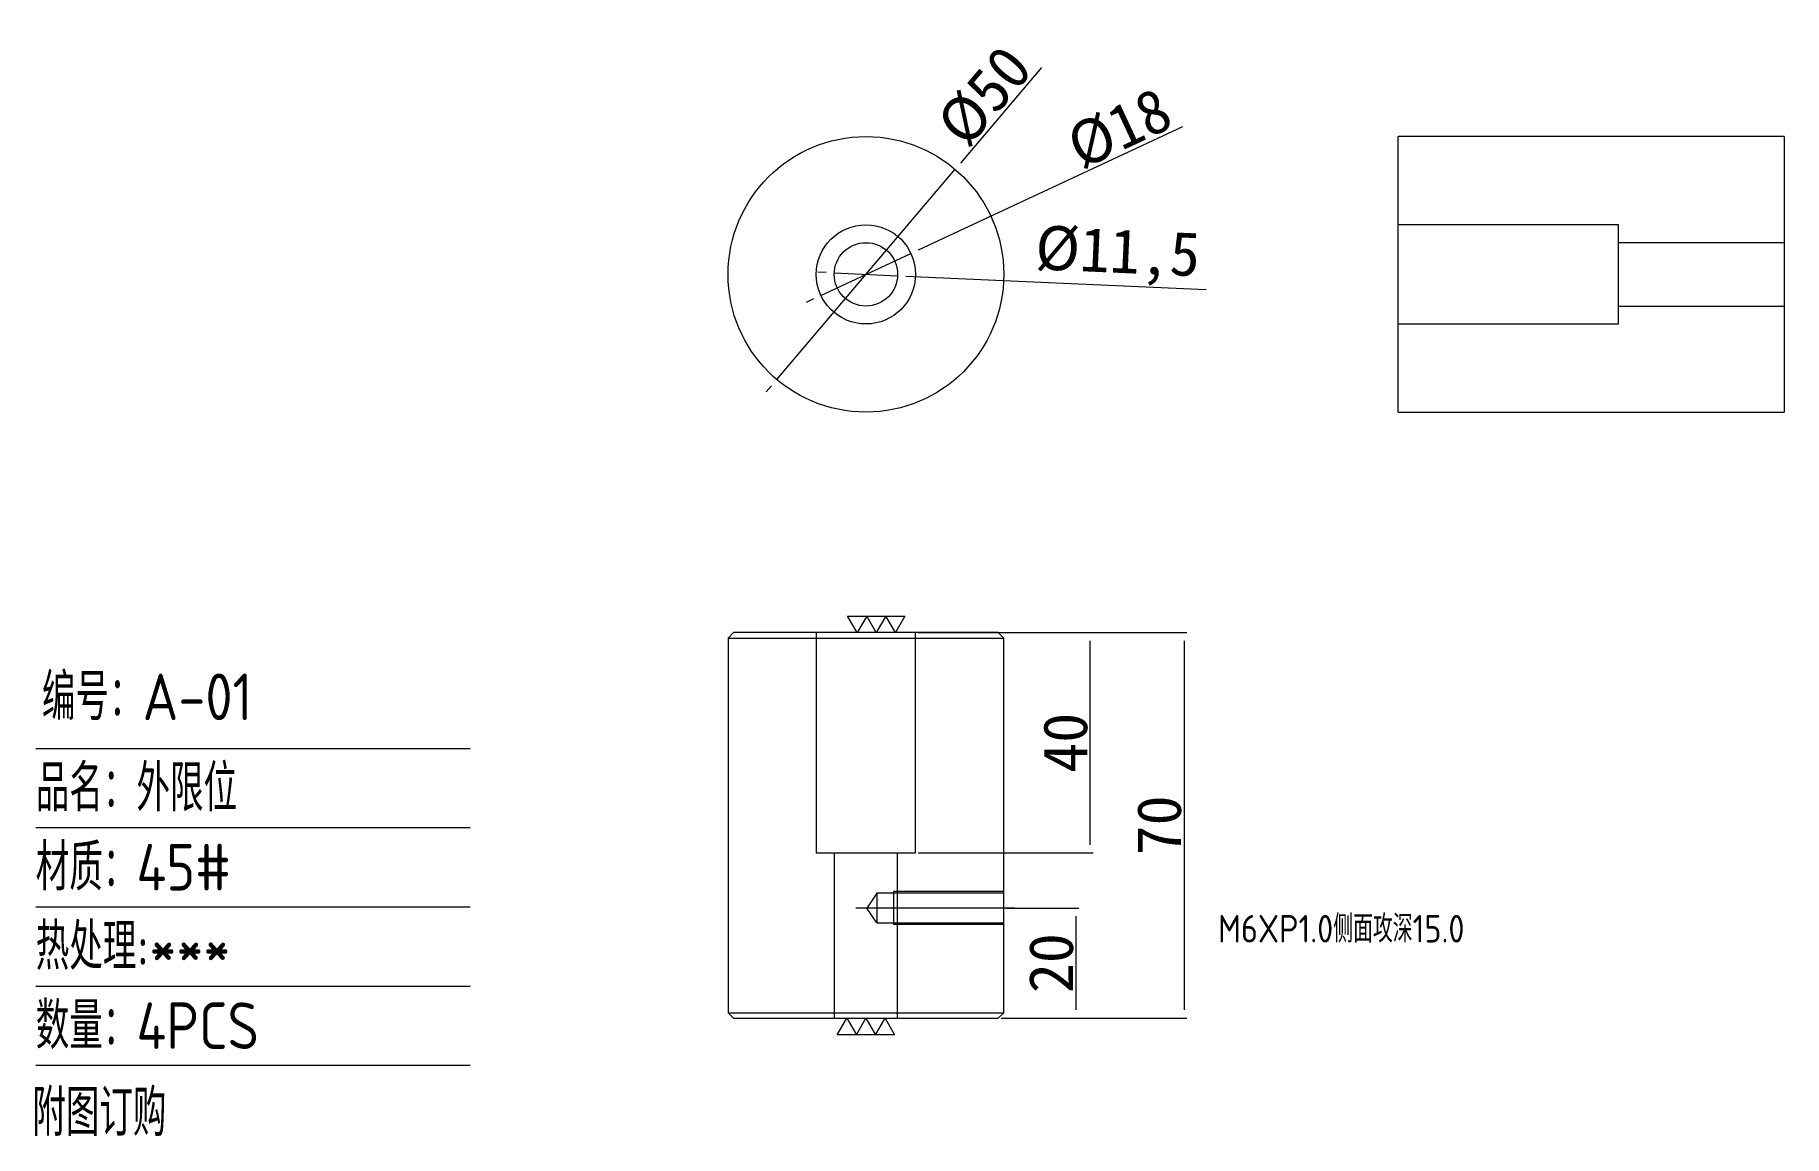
# Model space of a CAD drawing. Header units: millimetres. Extents: x 9124 to 9442, y 12659 to 12859.
import ezdxf

# ---------------------------------------------------------------- set-up
doc = ezdxf.new("R2010")
doc.units = ezdxf.units.MM
doc.linetypes.add('DASHED', pattern=[0])
doc.layers.add('152', color=7, linetype='Continuous', true_color=0xffffff)
doc.layers.add('PRESS_D', color=7, linetype='Continuous', true_color=0xffffff)
doc.layers.add('dim', color=4, linetype='Continuous')
doc.layers.add('TEXT', color=4, linetype='Continuous')
doc.layers.add('dim_temp', color=161, linetype='Continuous', lineweight=9)
doc.styles.add('_PUG_ERP', font='txt')
doc.styles.add('gbenor', font='gbenor.shx', dxfattribs={"bigfont": 'gbcbig'})
doc.dimstyles.new('_PUG_ERP', dxfattribs={"dimtxt": 8, "dimasz": 1.5, "dimexe": 0.5, "dimexo": 0.5, "dimgap": 0.5, "dimtad": 1, "dimtxsty": '_PUG_ERP', "dimblk": 'CLOSEDBLANK', "dimcen": 0, "dimclrd": 4, "dimclre": 4, "dimclrt": 3, "dimazin": 3, "dimtfac": 1, "dimtmove": 0, "dimatfit": 3, "dimldrblk": 'CLOSEDBLANK', "dimlwd": 9, "dimlwe": 9})

# ---------------------------------------------------------------- blocks, each defined once
blk = doc.blocks.new('*D1266')
at = {"layer": 'Defpoints', "color": 0}
for p in [(9291.32, 12834.76), (9258.98, 12796.63)]:
    blk.add_point(p, dxfattribs=at)
at = {"layer": 'dim_temp', "color": 4, "lineweight": 9}
for p, q in [((9306.97, 12853.21), (9292.29, 12835.9)), ((9258.98, 12796.63), (9291.32, 12834.76)), ((9258.01, 12795.49), (9257.04, 12794.35))]:
    blk.add_line(p, q, dxfattribs=at)
at = {"layer": 'dim_temp', "color": 3, "lineweight": 18, "insert": (9296.69, 12848.04), "char_height": 8, "attachment_point": 5, "rotation": 49.6903, "style": '_PUG_ERP'}
blk.add_mtext('%%c50', dxfattribs=at)
blk = doc.blocks.new('_ClosedBlank')
blk = doc.blocks.new('*D1267')
at = {"layer": 'Defpoints', "color": 0}
for p in [(9283.3, 12819.51), (9266.99, 12811.89)]:
    blk.add_point(p, dxfattribs=at)
at = {"layer": 'dim_temp', "color": 4, "lineweight": 9}
for p, q in [((9284.66, 12820.14), (9332.64, 12842.55)), ((9266.99, 12811.89), (9283.3, 12819.51)), ((9265.64, 12811.25), (9264.28, 12810.62))]:
    blk.add_line(p, q, dxfattribs=at)
at = {"layer": 'dim_temp', "color": 3, "lineweight": 18, "insert": (9321.14, 12842.14), "char_height": 8, "attachment_point": 5, "rotation": 25.0364, "style": '_PUG_ERP'}
blk.add_mtext('%%c18', dxfattribs=at)
blk = doc.blocks.new('*D1268')
at = {"layer": 'Defpoints', "color": 0}
for p in [(9269.4, 12815.95), (9280.89, 12815.44)]:
    blk.add_point(p, dxfattribs=at)
at = {"layer": 'dim_temp', "color": 4, "lineweight": 9}
for p, q in [((9267.91, 12816.02), (9266.41, 12816.08)), ((9269.4, 12815.95), (9280.89, 12815.44)), ((9282.39, 12815.38), (9336.84, 12812.98))]:
    blk.add_line(p, q, dxfattribs=at)
at = {"layer": 'dim_temp', "color": 3, "lineweight": 18, "insert": (9320.78, 12818.95), "char_height": 8, "attachment_point": 5, "rotation": 357.478, "style": '_PUG_ERP'}
blk.add_mtext('%%c11,5', dxfattribs=at)
blk = doc.blocks.new('*D1269')
at = {"layer": 'Defpoints', "color": 0}
for p in [(9300.15, 12750.7), (9300.15, 12680.7), (9332.86, 12680.7)]:
    blk.add_point(p, dxfattribs=at)
at = {"layer": 'dim_temp', "color": 4, "lineweight": 9}
for p, q in [((9300.65, 12750.7), (9333.36, 12750.7)), ((9332.86, 12749.2), (9332.86, 12682.2)), ((9300.65, 12680.7), (9333.36, 12680.7))]:
    blk.add_line(p, q, dxfattribs=at)
at = {"layer": 'dim_temp', "color": 3, "lineweight": 18, "insert": (9328.36, 12715.7), "char_height": 8, "attachment_point": 5, "rotation": 90, "style": '_PUG_ERP'}
blk.add_mtext('70', dxfattribs=at)
blk = doc.blocks.new('*D1270')
at = {"layer": 'Defpoints', "color": 0}
for p in [(9284.15, 12750.7), (9315.85, 12750.7), (9284.15, 12710.7)]:
    blk.add_point(p, dxfattribs=at)
at = {"layer": 'dim_temp', "color": 4, "lineweight": 9}
for p, q in [((9284.65, 12750.7), (9316.35, 12750.7)), ((9315.85, 12712.2), (9315.85, 12749.2)), ((9284.65, 12710.7), (9316.35, 12710.7))]:
    blk.add_line(p, q, dxfattribs=at)
at = {"layer": 'dim_temp', "color": 3, "lineweight": 18, "insert": (9311.35, 12730.7), "char_height": 8, "attachment_point": 5, "rotation": 90, "style": '_PUG_ERP'}
blk.add_mtext('40', dxfattribs=at)
blk = doc.blocks.new('*D1271')
at = {"layer": 'Defpoints', "color": 0}
for p in [(9300.15, 12700.7), (9313.27, 12700.7), (9299.15, 12680.7)]:
    blk.add_point(p, dxfattribs=at)
at = {"layer": 'dim_temp', "color": 4, "lineweight": 9}
for p, q in [((9300.65, 12700.7), (9313.77, 12700.7)), ((9313.27, 12682.2), (9313.27, 12699.2)), ((9299.65, 12680.7), (9313.77, 12680.7))]:
    blk.add_line(p, q, dxfattribs=at)
at = {"layer": 'dim_temp', "color": 3, "lineweight": 18, "insert": (9308.77, 12690.7), "char_height": 8, "attachment_point": 5, "rotation": 90, "style": '_PUG_ERP'}
blk.add_mtext('20', dxfattribs=at)

msp = doc.modelspace()

# ---------------------------------------------------------------- linework, layer by layer
at = {"layer": '152', "color": 135, "linetype": 'Continuous', "lineweight": 13}
for p, q in [((9441.688, 12840.697), (9371.688, 12840.697)), ((9371.688, 12815.697), (9371.688, 12840.697)), ((9441.688, 12840.697), (9441.688, 12790.697)), ((9371.688, 12790.697), (9371.688, 12815.697)), ((9371.688, 12790.697), (9441.688, 12790.697))]:
    msp.add_line(p, q, dxfattribs=at)
at = {"layer": '152', "color": 31, "linetype": 'DASHED', "lineweight": 13}
for p, q in [((9411.688, 12824.697), (9371.688, 12824.697)), ((9411.688, 12806.697), (9411.688, 12824.697)), ((9441.688, 12821.447), (9411.688, 12821.447)), ((9411.688, 12809.947), (9441.688, 12809.947)), ((9371.688, 12806.697), (9411.688, 12806.697)), ((9266.149, 12750.697), (9266.149, 12710.697)), ((9284.149, 12710.697), (9284.149, 12750.697)), ((9266.149, 12710.697), (9284.149, 12710.697)), ((9269.399, 12710.697), (9269.399, 12680.697)), ((9280.899, 12680.697), (9280.899, 12710.697))]:
    msp.add_line(p, q, dxfattribs=at)
at = {"layer": '152', "color": 135, "lineweight": 18}
for p, q in [((9250.149, 12749.697), (9300.149, 12749.697)), ((9250.149, 12681.697), (9300.149, 12681.697))]:
    msp.add_line(p, q, dxfattribs=at)
msp.add_lwpolyline([(9300.149, 12681.697), (9300.149, 12749.697), (9299.149, 12750.697), (9251.149, 12750.697), (9250.149, 12749.697), (9250.149, 12681.697), (9251.149, 12680.697), (9299.149, 12680.697)], close=True, dxfattribs=at)
at = {"layer": '152', "color": 135, "linetype": 'Continuous', "lineweight": 13}
msp.add_circle((9275.149, 12815.697), 25, dxfattribs=at)
at = {"layer": '152', "color": 31, "linetype": 'Continuous', "lineweight": 13}
for radius in [9, 5.75]:
    msp.add_circle((9275.149, 12815.697), radius, dxfattribs=at)
at = {"layer": 'dim', "lineweight": 18}
for points in [[(9282.226, 12753.697), (9280.494, 12750.697), (9278.762, 12753.697), (9277.03, 12750.697), (9275.298, 12753.697), (9273.566, 12750.697), (9271.834, 12753.697), (9282.226, 12753.697)], [(9269.953, 12677.697), (9271.685, 12680.697), (9273.417, 12677.697), (9275.149, 12680.697), (9276.881, 12677.697), (9278.613, 12680.697), (9280.345, 12677.697), (9269.953, 12677.697)]]:
    msp.add_lwpolyline(points, close=True, dxfattribs=at)
at = {"layer": 'PRESS_D', "color": 3, "lineweight": 9}
for p, q in [((9300.149, 12703.697), (9280.149, 12703.697)), ((9280.149, 12703.697), (9280.149, 12697.697)), ((9302.149, 12700.697), (9273.328, 12700.697)), ((9277.149, 12703.397), (9275.328, 12700.697)), ((9277.149, 12697.997), (9275.328, 12700.697)), ((9300.149, 12703.397), (9277.149, 12703.397)), ((9277.149, 12703.397), (9277.149, 12697.997)), ((9277.149, 12697.997), (9300.149, 12697.997)), ((9300.149, 12697.697), (9280.149, 12697.697))]:
    msp.add_line(p, q, dxfattribs=at)
at = {"layer": 'TEXT', "color": 4, "lineweight": 9}
for p, q in [((9124.553, 12729.67), (9203.382, 12729.67)), ((9124.553, 12715.294), (9203.382, 12715.294)), ((9124.553, 12700.917), (9203.382, 12700.917)), ((9124.553, 12686.541), (9203.382, 12686.541)), ((9124.553, 12672.164), (9203.382, 12672.164))]:
    msp.add_line(p, q, dxfattribs=at)

# ---------------------------------------------------------------- texts
at = {"layer": 'TEXT', "color": 3, "lineweight": 9, "style": 'gbenor'}
for s, height, p in [('编号：A-01', 8.4567, (9125.675, 12734.809)), ('品名：外限位', 8.4567, (9124.553, 12718.254)), ('材质：45#', 8.4567, (9124.553, 12703.877)), ('热处理:***', 8.4567, (9124.553, 12689.501)), ('M6XP1.0侧面攻深15.0', 5, (9339.016, 12694.447)), ('数量：4PCS', 8.4567, (9124.553, 12675.124)), ('附图订购', 8.4567, (9123.911, 12659.338))]:
    msp.add_text(s, height=height, dxfattribs=at).set_placement(p)

# ---------------------------------------------------------------- dimensions: what is measured, and where the dimension line sits
at = {"layer": 'dim_temp', "lineweight": 18}
dim = msp.add_diameter_dim_2p(p1=(9258.976, 12796.633), p2=(9291.322, 12834.761), dimstyle='_PUG_ERP', dxfattribs=at)
dim.commit()
dim.dimension.update_dxf_attribs({"geometry": '*D1266', "text_midpoint": (9296.685, 12848.039)})
for p1, p2, picture, middle in [((9266.994, 12811.888), (9283.303, 12819.506), '*D1267', (9323.041, 12838.066)), ((9269.404, 12815.95), (9280.893, 12815.444), '*D1268', (9320.548, 12813.697))]:
    dim = msp.add_diameter_dim_2p(p1=p1, p2=p2, dimstyle='_PUG_ERP', dxfattribs=at)
    dim.commit()
    dim.dimension.update_dxf_attribs({"geometry": picture, "text_midpoint": middle, "dimtype": 163})
for base, p1, p2, picture, middle in [((9315.854, 12750.697), (9284.149, 12710.697), (9284.149, 12750.697), '*D1270', (9311.354, 12730.697)), ((9332.864, 12680.697), (9300.149, 12750.697), (9300.149, 12680.697), '*D1269', (9328.364, 12715.697)), ((9313.265, 12700.697), (9299.149, 12680.697), (9300.149, 12700.697), '*D1271', (9308.765, 12690.697))]:
    dim = msp.add_linear_dim(base=base, p1=p1, p2=p2, angle=90, dimstyle='_PUG_ERP', dxfattribs=at)
    dim.commit()
    dim.dimension.update_dxf_attribs({"geometry": picture, "text_midpoint": middle})

doc.saveas('drawing.dxf')
